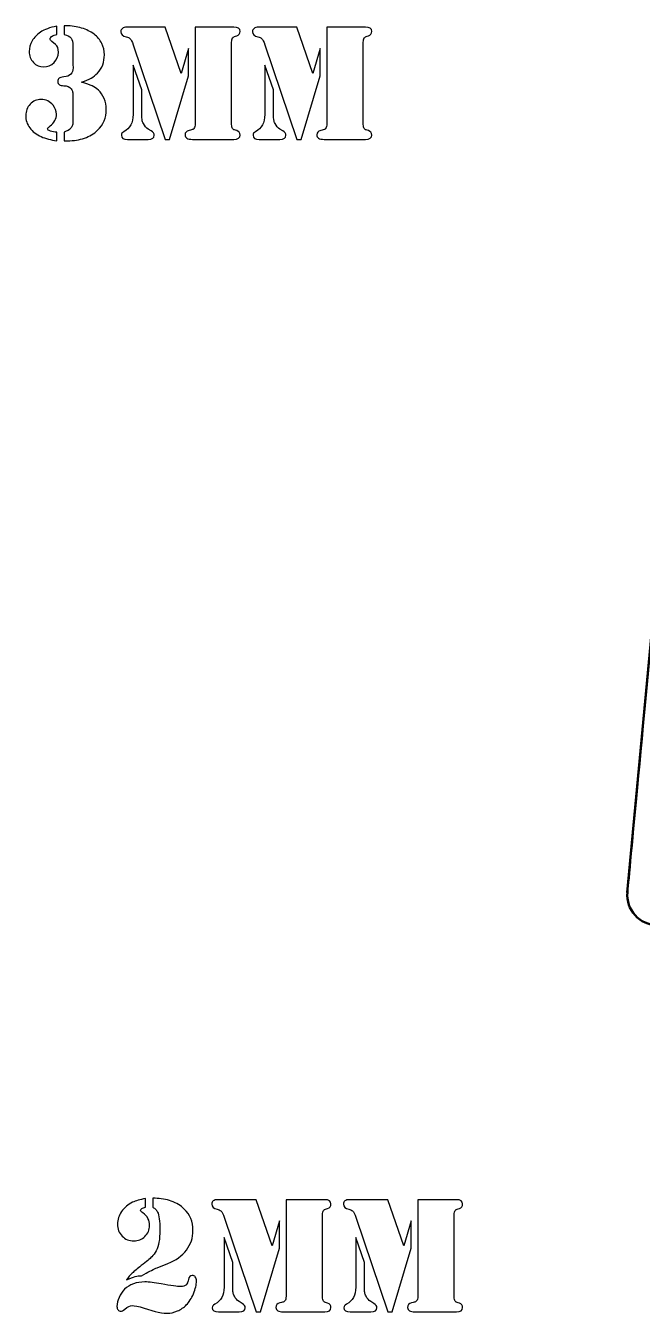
# Model space of a CAD drawing. Header units: millimetres. Extents: x -1113 to 163, y -392 to 100.
# Drawn here: x -303.7 to -210.6, y -134.9 to 59.4 of the extents above; entities that cross this region are included whole.
import ezdxf

# ---------------------------------------------------------------- set-up
doc = ezdxf.new("R2010")
doc.units = ezdxf.units.MM
doc.header["$MEASUREMENT"] = 0
doc.layers.add('Layer 1', color=7, linetype='Continuous')

msp = doc.modelspace()

# ---------------------------------------------------------------- linework, layer by layer
at = {"layer": 'Layer 1', "color": 250}
for points, knots in [([(-299.0144, 59.3481), (-299.0144, 59.3481), (-299.0144, 58.0908), (-299.0144, 58.0908), (-299.3361, 58.0188), (-299.569, 57.9384), (-299.7087, 57.8537), (-299.7976, 57.8071), (-299.8738, 57.7394), (-299.9373, 57.6547), (-300.0008, 57.5743), (-300.0304, 57.5023), (-300.0304, 57.4473), (-300.0219, 57.3118), (-299.933, 57.1806), (-299.7679, 57.0494), (-299.7679, 57.0494), (-299.1964, 56.5879), (-299.1964, 56.5879), (-298.9213, 56.3636), (-298.7858, 55.9699), (-298.7858, 55.4068), (-298.7858, 54.8015), (-299.0017, 54.285), (-299.4377, 53.8532), (-299.8738, 53.4214), (-300.3987, 53.2055), (-301.0125, 53.2055), (-301.6264, 53.2055), (-302.1428, 53.4256), (-302.5577, 53.8701), (-302.9726, 54.3146), (-303.18, 54.865), (-303.18, 55.5169), (-303.18, 56.0842), (-303.0318, 56.6176), (-302.7397, 57.1298), (-302.4434, 57.6378), (-302.0328, 58.0738), (-301.4994, 58.4294), (-300.8898, 58.8443), (-300.06, 59.1491), (-299.0144, 59.3481)], [0, 0, 0, 0, 0.07142857, 0.07142857, 0.07142857, 0.14285714, 0.14285714, 0.14285714, 0.21428571, 0.21428571, 0.21428571, 0.28571429, 0.28571429, 0.28571429, 0.35714286, 0.35714286, 0.35714286, 0.42857143, 0.42857143, 0.42857143, 0.5, 0.5, 0.5, 0.57142857, 0.57142857, 0.57142857, 0.64285714, 0.64285714, 0.64285714, 0.71428571, 0.71428571, 0.71428571, 0.78571429, 0.78571429, 0.78571429, 0.85714286, 0.85714286, 0.85714286, 0.92857143, 0.92857143, 0.92857143, 1, 1, 1, 1]), ([(-295.2891, 50.911), (-294.5694, 50.6951), (-294.0318, 50.5046), (-293.6804, 50.3353), (-293.3248, 50.166), (-293.0073, 49.9585), (-292.7364, 49.7088), (-292.3723, 49.3701), (-292.0844, 48.9425), (-291.8685, 48.4218), (-291.6526, 47.9011), (-291.5468, 47.3593), (-291.5468, 46.8005), (-291.5468, 45.5178), (-291.9828, 44.4637), (-292.8591, 43.6297), (-293.3968, 43.1175), (-294.0529, 42.728), (-294.8234, 42.4571), (-295.5981, 42.1904), (-296.4448, 42.0549), (-297.3719, 42.0549), (-297.3719, 42.0549), (-297.9137, 42.0591), (-297.9137, 42.0591), (-297.9137, 42.0591), (-297.9137, 43.363), (-297.9137, 43.363), (-297.4523, 43.4942), (-297.1179, 43.689), (-296.9104, 43.9472), (-296.7877, 44.0954), (-296.6988, 44.252), (-296.6522, 44.4213), (-296.6014, 44.5907), (-296.576, 44.8193), (-296.576, 45.0987), (-296.576, 45.0987), (-296.576, 48.6547), (-296.576, 48.6547), (-296.576, 49.0018), (-296.5929, 49.2558), (-296.6268, 49.4124), (-296.6564, 49.5691), (-296.7326, 49.7215), (-296.8469, 49.8696), (-297.0798, 50.1744), (-297.4396, 50.3395), (-297.9349, 50.3649), (-298.2651, 50.3819), (-298.481, 50.4242), (-298.5911, 50.4919), (-298.7731, 50.6062), (-298.862, 50.7798), (-298.862, 51.0126), (-298.862, 51.2412), (-298.7985, 51.4021), (-298.6715, 51.4952), (-298.5445, 51.5841), (-298.3032, 51.6476), (-297.9476, 51.6815), (-297.0247, 51.7619), (-296.5633, 52.2318), (-296.5633, 53.0827), (-296.5633, 53.0827), (-296.576, 53.5653), (-296.576, 53.5653), (-296.576, 53.5653), (-296.576, 56.3847), (-296.576, 56.3847), (-296.576, 56.9054), (-296.6734, 57.2907), (-296.8723, 57.5447), (-297.0713, 57.7987), (-297.4184, 57.9807), (-297.9137, 58.095), (-297.9137, 58.095), (-297.9137, 59.4116), (-297.9137, 59.4116), (-297.9137, 59.4116), (-297.5708, 59.4031), (-297.5708, 59.4031), (-296.775, 59.4031), (-296.013, 59.293), (-295.2806, 59.0687), (-294.544, 58.8443), (-293.9175, 58.5353), (-293.3968, 58.1373), (-292.8845, 57.7479), (-292.4951, 57.2864), (-292.2284, 56.753), (-291.9617, 56.2196), (-291.8262, 55.6439), (-291.8262, 55.0343), (-291.8262, 53.9336), (-292.1776, 53.0108), (-292.8761, 52.2657), (-293.1809, 51.944), (-293.5068, 51.6857), (-293.8497, 51.4952), (-294.1926, 51.3047), (-294.671, 51.11), (-295.2891, 50.911)], [0, 0, 0, 0, 0.02941176, 0.02941176, 0.02941176, 0.05882353, 0.05882353, 0.05882353, 0.08823529, 0.08823529, 0.08823529, 0.11764706, 0.11764706, 0.11764706, 0.14705882, 0.14705882, 0.14705882, 0.17647059, 0.17647059, 0.17647059, 0.20588235, 0.20588235, 0.20588235, 0.23529412, 0.23529412, 0.23529412, 0.26470588, 0.26470588, 0.26470588, 0.29411765, 0.29411765, 0.29411765, 0.32352941, 0.32352941, 0.32352941, 0.35294118, 0.35294118, 0.35294118, 0.38235294, 0.38235294, 0.38235294, 0.41176471, 0.41176471, 0.41176471, 0.44117647, 0.44117647, 0.44117647, 0.47058824, 0.47058824, 0.47058824, 0.5, 0.5, 0.5, 0.52941176, 0.52941176, 0.52941176, 0.55882353, 0.55882353, 0.55882353, 0.58823529, 0.58823529, 0.58823529, 0.61764706, 0.61764706, 0.61764706, 0.64705882, 0.64705882, 0.64705882, 0.67647059, 0.67647059, 0.67647059, 0.70588235, 0.70588235, 0.70588235, 0.73529412, 0.73529412, 0.73529412, 0.76470588, 0.76470588, 0.76470588, 0.79411765, 0.79411765, 0.79411765, 0.82352941, 0.82352941, 0.82352941, 0.85294118, 0.85294118, 0.85294118, 0.88235294, 0.88235294, 0.88235294, 0.91176471, 0.91176471, 0.91176471, 0.94117647, 0.94117647, 0.94117647, 0.97058824, 0.97058824, 0.97058824, 1, 1, 1, 1]), ([(-282.6568, 59.1999), (-282.6568, 59.1999), (-280.2142, 52.2276), (-280.2142, 52.2276), (-280.2142, 52.2276), (-279.1347, 55.9868), (-279.1347, 55.9868), (-279.1347, 55.9868), (-279.1347, 51.8678), (-279.1347, 51.8678), (-279.1347, 51.8678), (-282.0007, 42.2581), (-282.0007, 42.2581), (-282.0007, 42.2581), (-282.6568, 42.2581), (-282.6568, 42.2581), (-282.6568, 42.2581), (-287.4617, 56.5456), (-287.4617, 56.5456), (-287.6268, 57.024), (-287.8003, 57.3457), (-287.9824, 57.5108), (-288.0924, 57.6209), (-288.2745, 57.6971), (-288.5412, 57.7479), (-289.0788, 57.8622), (-289.3455, 58.1204), (-289.3455, 58.5183), (-289.3455, 58.7342), (-289.2693, 58.8993), (-289.1169, 59.0179), (-288.9687, 59.1406), (-288.7486, 59.1999), (-288.4607, 59.1999), (-288.4607, 59.1999), (-282.6568, 59.1999), (-282.6568, 59.1999)], [0, 0, 0, 0, 0.08333333, 0.08333333, 0.08333333, 0.16666667, 0.16666667, 0.16666667, 0.25, 0.25, 0.25, 0.33333333, 0.33333333, 0.33333333, 0.41666667, 0.41666667, 0.41666667, 0.5, 0.5, 0.5, 0.58333333, 0.58333333, 0.58333333, 0.66666667, 0.66666667, 0.66666667, 0.75, 0.75, 0.75, 0.83333333, 0.83333333, 0.83333333, 0.91666667, 0.91666667, 0.91666667, 1, 1, 1, 1]), ([(-278.1187, 59.1999), (-278.1187, 59.1999), (-272.6069, 59.1999), (-272.6069, 59.1999), (-272.6069, 59.1999), (-272.2725, 59.1999), (-272.2725, 59.1999), (-271.6502, 59.1999), (-271.3369, 58.984), (-271.3369, 58.5522), (-271.3369, 58.2135), (-271.502, 57.9892), (-271.8364, 57.8791), (-272.1074, 57.7902), (-272.2682, 57.7309), (-272.3148, 57.714), (-272.3614, 57.6928), (-272.4079, 57.642), (-272.4587, 57.5701), (-272.5561, 57.4346), (-272.6069, 57.2229), (-272.6069, 56.9351), (-272.6069, 56.9351), (-272.6069, 44.5145), (-272.6069, 44.5145), (-272.6069, 44.2266), (-272.5561, 44.0149), (-272.4587, 43.8837), (-272.4079, 43.8075), (-272.3614, 43.7609), (-272.3148, 43.7398), (-272.2682, 43.7186), (-272.1074, 43.6636), (-271.8364, 43.5747), (-271.502, 43.4646), (-271.3369, 43.2402), (-271.3369, 42.9016), (-271.3369, 42.474), (-271.6502, 42.2581), (-272.2725, 42.2581), (-272.2725, 42.2581), (-272.6069, 42.2581), (-272.6069, 42.2581), (-272.6069, 42.2581), (-278.1314, 42.2581), (-278.1314, 42.2581), (-278.1314, 42.2581), (-278.5378, 42.2581), (-278.5378, 42.2581), (-278.9019, 42.2581), (-279.177, 42.3131), (-279.3633, 42.4274), (-279.5496, 42.5375), (-279.6427, 42.7026), (-279.6427, 42.927), (-279.6427, 43.291), (-279.4437, 43.5196), (-279.0458, 43.6085), (-278.7241, 43.6932), (-278.5378, 43.744), (-278.4785, 43.7652), (-278.4193, 43.7863), (-278.3642, 43.8329), (-278.305, 43.9091), (-278.1822, 44.0573), (-278.1187, 44.2901), (-278.1187, 44.6161), (-278.1187, 44.6161), (-278.1187, 59.1999), (-278.1187, 59.1999)], [0, 0, 0, 0, 0.04347826, 0.04347826, 0.04347826, 0.08695652, 0.08695652, 0.08695652, 0.13043478, 0.13043478, 0.13043478, 0.17391304, 0.17391304, 0.17391304, 0.2173913, 0.2173913, 0.2173913, 0.26086957, 0.26086957, 0.26086957, 0.30434783, 0.30434783, 0.30434783, 0.34782609, 0.34782609, 0.34782609, 0.39130435, 0.39130435, 0.39130435, 0.43478261, 0.43478261, 0.43478261, 0.47826087, 0.47826087, 0.47826087, 0.52173913, 0.52173913, 0.52173913, 0.56521739, 0.56521739, 0.56521739, 0.60869565, 0.60869565, 0.60869565, 0.65217391, 0.65217391, 0.65217391, 0.69565217, 0.69565217, 0.69565217, 0.73913043, 0.73913043, 0.73913043, 0.7826087, 0.7826087, 0.7826087, 0.82608696, 0.82608696, 0.82608696, 0.86956522, 0.86956522, 0.86956522, 0.91304348, 0.91304348, 0.91304348, 0.95652174, 0.95652174, 0.95652174, 1, 1, 1, 1]), ([(-262.7644, 59.1999), (-262.7644, 59.1999), (-260.3218, 52.2276), (-260.3218, 52.2276), (-260.3218, 52.2276), (-259.2423, 55.9868), (-259.2423, 55.9868), (-259.2423, 55.9868), (-259.2423, 51.8678), (-259.2423, 51.8678), (-259.2423, 51.8678), (-262.1083, 42.2581), (-262.1083, 42.2581), (-262.1083, 42.2581), (-262.7644, 42.2581), (-262.7644, 42.2581), (-262.7644, 42.2581), (-267.5693, 56.5456), (-267.5693, 56.5456), (-267.7344, 57.024), (-267.9079, 57.3457), (-268.09, 57.5108), (-268.2, 57.6209), (-268.3821, 57.6971), (-268.6488, 57.7479), (-269.1864, 57.8622), (-269.4531, 58.1204), (-269.4531, 58.5183), (-269.4531, 58.7342), (-269.3769, 58.8993), (-269.2245, 59.0179), (-269.0763, 59.1406), (-268.8562, 59.1999), (-268.5683, 59.1999), (-268.5683, 59.1999), (-262.7644, 59.1999), (-262.7644, 59.1999)], [0, 0, 0, 0, 0.08333333, 0.08333333, 0.08333333, 0.16666667, 0.16666667, 0.16666667, 0.25, 0.25, 0.25, 0.33333333, 0.33333333, 0.33333333, 0.41666667, 0.41666667, 0.41666667, 0.5, 0.5, 0.5, 0.58333333, 0.58333333, 0.58333333, 0.66666667, 0.66666667, 0.66666667, 0.75, 0.75, 0.75, 0.83333333, 0.83333333, 0.83333333, 0.91666667, 0.91666667, 0.91666667, 1, 1, 1, 1]), ([(-258.2263, 59.1999), (-258.2263, 59.1999), (-252.7145, 59.1999), (-252.7145, 59.1999), (-252.7145, 59.1999), (-252.3801, 59.1999), (-252.3801, 59.1999), (-251.7578, 59.1999), (-251.4445, 58.984), (-251.4445, 58.5522), (-251.4445, 58.2135), (-251.6096, 57.9892), (-251.944, 57.8791), (-252.215, 57.7902), (-252.3758, 57.7309), (-252.4224, 57.714), (-252.469, 57.6928), (-252.5155, 57.642), (-252.5663, 57.5701), (-252.6637, 57.4346), (-252.7145, 57.2229), (-252.7145, 56.9351), (-252.7145, 56.9351), (-252.7145, 44.5145), (-252.7145, 44.5145), (-252.7145, 44.2266), (-252.6637, 44.0149), (-252.5663, 43.8837), (-252.5155, 43.8075), (-252.469, 43.7609), (-252.4224, 43.7398), (-252.3758, 43.7186), (-252.215, 43.6636), (-251.944, 43.5747), (-251.6096, 43.4646), (-251.4445, 43.2402), (-251.4445, 42.9016), (-251.4445, 42.474), (-251.7578, 42.2581), (-252.3801, 42.2581), (-252.3801, 42.2581), (-252.7145, 42.2581), (-252.7145, 42.2581), (-252.7145, 42.2581), (-258.239, 42.2581), (-258.239, 42.2581), (-258.239, 42.2581), (-258.6454, 42.2581), (-258.6454, 42.2581), (-259.0095, 42.2581), (-259.2846, 42.3131), (-259.4709, 42.4274), (-259.6572, 42.5375), (-259.7503, 42.7026), (-259.7503, 42.927), (-259.7503, 43.291), (-259.5513, 43.5196), (-259.1534, 43.6085), (-258.8317, 43.6932), (-258.6454, 43.744), (-258.5861, 43.7652), (-258.5269, 43.7863), (-258.4718, 43.8329), (-258.4126, 43.9091), (-258.2898, 44.0573), (-258.2263, 44.2901), (-258.2263, 44.6161), (-258.2263, 44.6161), (-258.2263, 59.1999), (-258.2263, 59.1999)], [0, 0, 0, 0, 0.04347826, 0.04347826, 0.04347826, 0.08695652, 0.08695652, 0.08695652, 0.13043478, 0.13043478, 0.13043478, 0.17391304, 0.17391304, 0.17391304, 0.2173913, 0.2173913, 0.2173913, 0.26086957, 0.26086957, 0.26086957, 0.30434783, 0.30434783, 0.30434783, 0.34782609, 0.34782609, 0.34782609, 0.39130435, 0.39130435, 0.39130435, 0.43478261, 0.43478261, 0.43478261, 0.47826087, 0.47826087, 0.47826087, 0.52173913, 0.52173913, 0.52173913, 0.56521739, 0.56521739, 0.56521739, 0.60869565, 0.60869565, 0.60869565, 0.65217391, 0.65217391, 0.65217391, 0.69565217, 0.69565217, 0.69565217, 0.73913043, 0.73913043, 0.73913043, 0.7826087, 0.7826087, 0.7826087, 0.82608696, 0.82608696, 0.82608696, 0.86956522, 0.86956522, 0.86956522, 0.91304348, 0.91304348, 0.91304348, 0.95652174, 0.95652174, 0.95652174, 1, 1, 1, 1]), ([(-287.4913, 53.4764), (-287.4913, 53.4764), (-286.1705, 49.7342), (-286.1705, 49.7342), (-286.1705, 49.7342), (-286.1705, 46.0046), (-286.1705, 46.0046), (-286.1705, 45.6236), (-286.1578, 45.3484), (-286.1282, 45.1833), (-286.0985, 45.0182), (-286.035, 44.8362), (-285.9334, 44.6372), (-285.7641, 44.2732), (-285.5228, 44.0022), (-285.218, 43.8202), (-285.218, 43.8202), (-284.7608, 43.5239), (-284.7608, 43.5239), (-284.4475, 43.3334), (-284.2909, 43.1217), (-284.2909, 42.8889), (-284.2909, 42.4698), (-284.5999, 42.2581), (-285.2138, 42.2581), (-285.2138, 42.2581), (-288.3337, 42.2581), (-288.3337, 42.2581), (-288.956, 42.2581), (-289.2693, 42.4655), (-289.2693, 42.8762), (-289.2693, 43.0116), (-289.2439, 43.1132), (-289.1889, 43.181), (-289.1338, 43.2529), (-289.028, 43.3334), (-288.8714, 43.4223), (-287.9527, 43.9176), (-287.4913, 44.7812), (-287.4913, 46.0046), (-287.4913, 46.0046), (-287.4913, 53.4764), (-287.4913, 53.4764)], [0, 0, 0, 0, 0.07142857, 0.07142857, 0.07142857, 0.14285714, 0.14285714, 0.14285714, 0.21428571, 0.21428571, 0.21428571, 0.28571429, 0.28571429, 0.28571429, 0.35714286, 0.35714286, 0.35714286, 0.42857143, 0.42857143, 0.42857143, 0.5, 0.5, 0.5, 0.57142857, 0.57142857, 0.57142857, 0.64285714, 0.64285714, 0.64285714, 0.71428571, 0.71428571, 0.71428571, 0.78571429, 0.78571429, 0.78571429, 0.85714286, 0.85714286, 0.85714286, 0.92857143, 0.92857143, 0.92857143, 1, 1, 1, 1]), ([(-267.5989, 53.4764), (-267.5989, 53.4764), (-266.2781, 49.7342), (-266.2781, 49.7342), (-266.2781, 49.7342), (-266.2781, 46.0046), (-266.2781, 46.0046), (-266.2781, 45.6236), (-266.2654, 45.3484), (-266.2358, 45.1833), (-266.2061, 45.0182), (-266.1426, 44.8362), (-266.041, 44.6372), (-265.8717, 44.2732), (-265.6304, 44.0022), (-265.3256, 43.8202), (-265.3256, 43.8202), (-264.8684, 43.5239), (-264.8684, 43.5239), (-264.5551, 43.3334), (-264.3985, 43.1217), (-264.3985, 42.8889), (-264.3985, 42.4698), (-264.7075, 42.2581), (-265.3214, 42.2581), (-265.3214, 42.2581), (-268.4413, 42.2581), (-268.4413, 42.2581), (-269.0636, 42.2581), (-269.3769, 42.4655), (-269.3769, 42.8762), (-269.3769, 43.0116), (-269.3515, 43.1132), (-269.2965, 43.181), (-269.2414, 43.2529), (-269.1356, 43.3334), (-268.979, 43.4223), (-268.0603, 43.9176), (-267.5989, 44.7812), (-267.5989, 46.0046), (-267.5989, 46.0046), (-267.5989, 53.4764), (-267.5989, 53.4764)], [0, 0, 0, 0, 0.07142857, 0.07142857, 0.07142857, 0.14285714, 0.14285714, 0.14285714, 0.21428571, 0.21428571, 0.21428571, 0.28571429, 0.28571429, 0.28571429, 0.35714286, 0.35714286, 0.35714286, 0.42857143, 0.42857143, 0.42857143, 0.5, 0.5, 0.5, 0.57142857, 0.57142857, 0.57142857, 0.64285714, 0.64285714, 0.64285714, 0.71428571, 0.71428571, 0.71428571, 0.78571429, 0.78571429, 0.78571429, 0.85714286, 0.85714286, 0.85714286, 0.92857143, 0.92857143, 0.92857143, 1, 1, 1, 1]), ([(-299.0144, 43.363), (-299.0144, 43.363), (-299.0144, 42.0591), (-299.0144, 42.0591), (-299.933, 42.1777), (-300.7162, 42.3766), (-301.3681, 42.6687), (-302.1132, 42.9989), (-302.6889, 43.4392), (-303.0996, 43.9895), (-303.5102, 44.5399), (-303.7134, 45.1537), (-303.7134, 45.8353), (-303.7134, 46.5295), (-303.489, 47.1095), (-303.0445, 47.5752), (-302.5958, 48.0451), (-302.0455, 48.2779), (-301.3808, 48.2779), (-300.6569, 48.2779), (-300.0516, 47.99), (-299.5732, 47.4101), (-299.2345, 46.9952), (-299.0652, 46.5507), (-299.0652, 46.0808), (-299.0652, 45.7421), (-299.1499, 45.4119), (-299.3234, 45.086), (-299.497, 44.7642), (-299.7298, 44.4975), (-300.0177, 44.2943), (-300.2802, 44.1038), (-300.4114, 43.9557), (-300.4114, 43.8583), (-300.4114, 43.7271), (-300.2717, 43.6085), (-299.9923, 43.5112), (-299.7129, 43.4096), (-299.3869, 43.363), (-299.0144, 43.363)], [0, 0, 0, 0, 0.07692308, 0.07692308, 0.07692308, 0.15384615, 0.15384615, 0.15384615, 0.23076923, 0.23076923, 0.23076923, 0.30769231, 0.30769231, 0.30769231, 0.38461538, 0.38461538, 0.38461538, 0.46153846, 0.46153846, 0.46153846, 0.53846154, 0.53846154, 0.53846154, 0.61538462, 0.61538462, 0.61538462, 0.69230769, 0.69230769, 0.69230769, 0.76923077, 0.76923077, 0.76923077, 0.84615385, 0.84615385, 0.84615385, 0.92307692, 0.92307692, 0.92307692, 1, 1, 1, 1]), ([(-285.6118, -117.6306), (-285.6118, -117.6306), (-285.6118, -118.9514), (-285.6118, -118.9514), (-285.8404, -118.998), (-286.0267, -119.07), (-286.1706, -119.1589), (-286.3145, -119.252), (-286.3823, -119.3409), (-286.3738, -119.434), (-286.3569, -119.5483), (-286.2468, -119.6753), (-286.0436, -119.8066), (-285.6753, -120.0606), (-285.4086, -120.34), (-285.2477, -120.6363), (-285.0826, -120.9369), (-285.0022, -121.2967), (-285.0022, -121.72), (-285.0022, -122.3466), (-285.2393, -122.8884), (-285.7134, -123.3456), (-286.1875, -123.7986), (-286.7463, -124.0272), (-287.3898, -124.0272), (-288.0925, -124.0272), (-288.6767, -123.7859), (-289.1466, -123.2991), (-289.6165, -122.8165), (-289.8536, -122.2153), (-289.8536, -121.4914), (-289.8536, -120.8141), (-289.6504, -120.1791), (-289.2398, -119.5949), (-288.8291, -119.0065), (-288.2746, -118.5408), (-287.5718, -118.2021), (-287.1231, -117.9862), (-286.4712, -117.7957), (-285.6118, -117.6306)], [0, 0, 0, 0, 0.07692308, 0.07692308, 0.07692308, 0.15384615, 0.15384615, 0.15384615, 0.23076923, 0.23076923, 0.23076923, 0.30769231, 0.30769231, 0.30769231, 0.38461538, 0.38461538, 0.38461538, 0.46153846, 0.46153846, 0.46153846, 0.53846154, 0.53846154, 0.53846154, 0.61538462, 0.61538462, 0.61538462, 0.69230769, 0.69230769, 0.69230769, 0.76923077, 0.76923077, 0.76923077, 0.84615385, 0.84615385, 0.84615385, 0.92307692, 0.92307692, 0.92307692, 1, 1, 1, 1]), ([(-284.5196, -118.9514), (-284.5196, -118.9514), (-284.5196, -117.5925), (-284.5196, -117.5925), (-284.5196, -117.5925), (-284.1852, -117.601), (-284.1852, -117.601), (-283.3216, -117.601), (-282.5003, -117.7449), (-281.7214, -118.0286), (-280.9382, -118.3164), (-280.2863, -118.7101), (-279.7656, -119.2139), (-278.8893, -120.0648), (-278.449, -121.1401), (-278.449, -122.4397), (-278.449, -123.5573), (-278.7792, -124.5479), (-279.4354, -125.4115), (-280.0915, -126.2793), (-281.0271, -126.9524), (-282.2336, -127.4435), (-282.2336, -127.4435), (-283.8592, -128.087), (-283.8592, -128.087), (-284.3333, -128.2775), (-284.998, -128.6077), (-285.8573, -129.0818), (-285.8573, -129.0818), (-286.2299, -129.2892), (-286.2299, -129.2892), (-286.5601, -129.2892), (-286.8818, -129.3358), (-287.1866, -129.4205), (-287.4914, -129.5094), (-287.9359, -129.6745), (-288.5116, -129.9242), (-288.2153, -129.5263), (-287.9147, -129.1834), (-287.6142, -128.8913), (-287.3136, -128.6034), (-286.8606, -128.2224), (-286.2553, -127.7525), (-285.4763, -127.1472), (-284.9556, -126.7111), (-284.6889, -126.4402), (-284.418, -126.1735), (-284.1894, -125.8602), (-283.9989, -125.5046), (-283.8084, -125.1406), (-283.6687, -124.713), (-283.584, -124.2177), (-283.4951, -123.7266), (-283.4528, -123.1043), (-283.4528, -122.3508), (-283.4528, -121.0258), (-283.5671, -120.1325), (-283.7999, -119.6711), (-283.8931, -119.4891), (-283.9862, -119.3451), (-284.092, -119.2478), (-284.1936, -119.1462), (-284.3376, -119.0488), (-284.5196, -118.9514)], [0, 0, 0, 0, 0.04761905, 0.04761905, 0.04761905, 0.0952381, 0.0952381, 0.0952381, 0.14285714, 0.14285714, 0.14285714, 0.19047619, 0.19047619, 0.19047619, 0.23809524, 0.23809524, 0.23809524, 0.28571429, 0.28571429, 0.28571429, 0.33333333, 0.33333333, 0.33333333, 0.38095238, 0.38095238, 0.38095238, 0.42857143, 0.42857143, 0.42857143, 0.47619048, 0.47619048, 0.47619048, 0.52380952, 0.52380952, 0.52380952, 0.57142857, 0.57142857, 0.57142857, 0.61904762, 0.61904762, 0.61904762, 0.66666667, 0.66666667, 0.66666667, 0.71428571, 0.71428571, 0.71428571, 0.76190476, 0.76190476, 0.76190476, 0.80952381, 0.80952381, 0.80952381, 0.85714286, 0.85714286, 0.85714286, 0.9047619, 0.9047619, 0.9047619, 0.95238095, 0.95238095, 0.95238095, 1, 1, 1, 1]), ([(-268.924, -117.8042), (-268.924, -117.8042), (-266.4814, -124.7765), (-266.4814, -124.7765), (-266.4814, -124.7765), (-265.4019, -121.0173), (-265.4019, -121.0173), (-265.4019, -121.0173), (-265.4019, -125.1363), (-265.4019, -125.1363), (-265.4019, -125.1363), (-268.2679, -134.746), (-268.2679, -134.746), (-268.2679, -134.746), (-268.924, -134.746), (-268.924, -134.746), (-268.924, -134.746), (-273.7289, -120.4585), (-273.7289, -120.4585), (-273.894, -119.9801), (-274.0675, -119.6584), (-274.2496, -119.4933), (-274.3596, -119.3832), (-274.5417, -119.307), (-274.8084, -119.2562), (-275.346, -119.1419), (-275.6127, -118.8837), (-275.6127, -118.4858), (-275.6127, -118.2699), (-275.5365, -118.1048), (-275.3841, -117.9862), (-275.2359, -117.8635), (-275.0158, -117.8042), (-274.7279, -117.8042), (-274.7279, -117.8042), (-268.924, -117.8042), (-268.924, -117.8042)], [0, 0, 0, 0, 0.08333333, 0.08333333, 0.08333333, 0.16666667, 0.16666667, 0.16666667, 0.25, 0.25, 0.25, 0.33333333, 0.33333333, 0.33333333, 0.41666667, 0.41666667, 0.41666667, 0.5, 0.5, 0.5, 0.58333333, 0.58333333, 0.58333333, 0.66666667, 0.66666667, 0.66666667, 0.75, 0.75, 0.75, 0.83333333, 0.83333333, 0.83333333, 0.91666667, 0.91666667, 0.91666667, 1, 1, 1, 1]), ([(-264.3859, -117.8042), (-264.3859, -117.8042), (-258.8741, -117.8042), (-258.8741, -117.8042), (-258.8741, -117.8042), (-258.5397, -117.8042), (-258.5397, -117.8042), (-257.9174, -117.8042), (-257.6041, -118.0201), (-257.6041, -118.4519), (-257.6041, -118.7906), (-257.7692, -119.0149), (-258.1036, -119.125), (-258.3746, -119.2139), (-258.5354, -119.2732), (-258.582, -119.2901), (-258.6286, -119.3113), (-258.6751, -119.3621), (-258.7259, -119.434), (-258.8233, -119.5695), (-258.8741, -119.7812), (-258.8741, -120.069), (-258.8741, -120.069), (-258.8741, -132.4896), (-258.8741, -132.4896), (-258.8741, -132.7775), (-258.8233, -132.9892), (-258.7259, -133.1204), (-258.6751, -133.1966), (-258.6286, -133.2432), (-258.582, -133.2643), (-258.5354, -133.2855), (-258.3746, -133.3405), (-258.1036, -133.4294), (-257.7692, -133.5395), (-257.6041, -133.7639), (-257.6041, -134.1025), (-257.6041, -134.5301), (-257.9174, -134.746), (-258.5397, -134.746), (-258.5397, -134.746), (-258.8741, -134.746), (-258.8741, -134.746), (-258.8741, -134.746), (-264.3986, -134.746), (-264.3986, -134.746), (-264.3986, -134.746), (-264.805, -134.746), (-264.805, -134.746), (-265.1691, -134.746), (-265.4442, -134.691), (-265.6305, -134.5767), (-265.8168, -134.4666), (-265.9099, -134.3015), (-265.9099, -134.0771), (-265.9099, -133.7131), (-265.7109, -133.4845), (-265.313, -133.3956), (-264.9913, -133.3109), (-264.805, -133.2601), (-264.7457, -133.2389), (-264.6865, -133.2178), (-264.6314, -133.1712), (-264.5722, -133.095), (-264.4494, -132.9468), (-264.3859, -132.714), (-264.3859, -132.388), (-264.3859, -132.388), (-264.3859, -117.8042), (-264.3859, -117.8042)], [0, 0, 0, 0, 0.04347826, 0.04347826, 0.04347826, 0.08695652, 0.08695652, 0.08695652, 0.13043478, 0.13043478, 0.13043478, 0.17391304, 0.17391304, 0.17391304, 0.2173913, 0.2173913, 0.2173913, 0.26086957, 0.26086957, 0.26086957, 0.30434783, 0.30434783, 0.30434783, 0.34782609, 0.34782609, 0.34782609, 0.39130435, 0.39130435, 0.39130435, 0.43478261, 0.43478261, 0.43478261, 0.47826087, 0.47826087, 0.47826087, 0.52173913, 0.52173913, 0.52173913, 0.56521739, 0.56521739, 0.56521739, 0.60869565, 0.60869565, 0.60869565, 0.65217391, 0.65217391, 0.65217391, 0.69565217, 0.69565217, 0.69565217, 0.73913043, 0.73913043, 0.73913043, 0.7826087, 0.7826087, 0.7826087, 0.82608696, 0.82608696, 0.82608696, 0.86956522, 0.86956522, 0.86956522, 0.91304348, 0.91304348, 0.91304348, 0.95652174, 0.95652174, 0.95652174, 1, 1, 1, 1]), ([(-249.0316, -117.8042), (-249.0316, -117.8042), (-246.589, -124.7765), (-246.589, -124.7765), (-246.589, -124.7765), (-245.5095, -121.0173), (-245.5095, -121.0173), (-245.5095, -121.0173), (-245.5095, -125.1363), (-245.5095, -125.1363), (-245.5095, -125.1363), (-248.3755, -134.746), (-248.3755, -134.746), (-248.3755, -134.746), (-249.0316, -134.746), (-249.0316, -134.746), (-249.0316, -134.746), (-253.8365, -120.4585), (-253.8365, -120.4585), (-254.0016, -119.9801), (-254.1751, -119.6584), (-254.3572, -119.4933), (-254.4672, -119.3832), (-254.6493, -119.307), (-254.916, -119.2562), (-255.4536, -119.1419), (-255.7203, -118.8837), (-255.7203, -118.4858), (-255.7203, -118.2699), (-255.6441, -118.1048), (-255.4917, -117.9862), (-255.3435, -117.8635), (-255.1234, -117.8042), (-254.8355, -117.8042), (-254.8355, -117.8042), (-249.0316, -117.8042), (-249.0316, -117.8042)], [0, 0, 0, 0, 0.08333333, 0.08333333, 0.08333333, 0.16666667, 0.16666667, 0.16666667, 0.25, 0.25, 0.25, 0.33333333, 0.33333333, 0.33333333, 0.41666667, 0.41666667, 0.41666667, 0.5, 0.5, 0.5, 0.58333333, 0.58333333, 0.58333333, 0.66666667, 0.66666667, 0.66666667, 0.75, 0.75, 0.75, 0.83333333, 0.83333333, 0.83333333, 0.91666667, 0.91666667, 0.91666667, 1, 1, 1, 1]), ([(-244.4935, -117.8042), (-244.4935, -117.8042), (-238.9817, -117.8042), (-238.9817, -117.8042), (-238.9817, -117.8042), (-238.6473, -117.8042), (-238.6473, -117.8042), (-238.025, -117.8042), (-237.7117, -118.0201), (-237.7117, -118.4519), (-237.7117, -118.7906), (-237.8768, -119.0149), (-238.2112, -119.125), (-238.4822, -119.2139), (-238.643, -119.2732), (-238.6896, -119.2901), (-238.7362, -119.3113), (-238.7827, -119.3621), (-238.8335, -119.434), (-238.9309, -119.5695), (-238.9817, -119.7812), (-238.9817, -120.069), (-238.9817, -120.069), (-238.9817, -132.4896), (-238.9817, -132.4896), (-238.9817, -132.7775), (-238.9309, -132.9892), (-238.8335, -133.1204), (-238.7827, -133.1966), (-238.7362, -133.2432), (-238.6896, -133.2643), (-238.643, -133.2855), (-238.4822, -133.3405), (-238.2112, -133.4294), (-237.8768, -133.5395), (-237.7117, -133.7639), (-237.7117, -134.1025), (-237.7117, -134.5301), (-238.025, -134.746), (-238.6473, -134.746), (-238.6473, -134.746), (-238.9817, -134.746), (-238.9817, -134.746), (-238.9817, -134.746), (-244.5062, -134.746), (-244.5062, -134.746), (-244.5062, -134.746), (-244.9126, -134.746), (-244.9126, -134.746), (-245.2767, -134.746), (-245.5518, -134.691), (-245.7381, -134.5767), (-245.9244, -134.4666), (-246.0175, -134.3015), (-246.0175, -134.0771), (-246.0175, -133.7131), (-245.8185, -133.4845), (-245.4206, -133.3956), (-245.0989, -133.3109), (-244.9126, -133.2601), (-244.8533, -133.2389), (-244.7941, -133.2178), (-244.739, -133.1712), (-244.6798, -133.095), (-244.557, -132.9468), (-244.4935, -132.714), (-244.4935, -132.388), (-244.4935, -132.388), (-244.4935, -117.8042), (-244.4935, -117.8042)], [0, 0, 0, 0, 0.04347826, 0.04347826, 0.04347826, 0.08695652, 0.08695652, 0.08695652, 0.13043478, 0.13043478, 0.13043478, 0.17391304, 0.17391304, 0.17391304, 0.2173913, 0.2173913, 0.2173913, 0.26086957, 0.26086957, 0.26086957, 0.30434783, 0.30434783, 0.30434783, 0.34782609, 0.34782609, 0.34782609, 0.39130435, 0.39130435, 0.39130435, 0.43478261, 0.43478261, 0.43478261, 0.47826087, 0.47826087, 0.47826087, 0.52173913, 0.52173913, 0.52173913, 0.56521739, 0.56521739, 0.56521739, 0.60869565, 0.60869565, 0.60869565, 0.65217391, 0.65217391, 0.65217391, 0.69565217, 0.69565217, 0.69565217, 0.73913043, 0.73913043, 0.73913043, 0.7826087, 0.7826087, 0.7826087, 0.82608696, 0.82608696, 0.82608696, 0.86956522, 0.86956522, 0.86956522, 0.91304348, 0.91304348, 0.91304348, 0.95652174, 0.95652174, 0.95652174, 1, 1, 1, 1]), ([(-273.7585, -123.5277), (-273.7585, -123.5277), (-272.4377, -127.2699), (-272.4377, -127.2699), (-272.4377, -127.2699), (-272.4377, -130.9995), (-272.4377, -130.9995), (-272.4377, -131.3805), (-272.425, -131.6557), (-272.3954, -131.8208), (-272.3657, -131.9859), (-272.3022, -132.1679), (-272.2006, -132.3669), (-272.0313, -132.7309), (-271.79, -133.0019), (-271.4852, -133.1839), (-271.4852, -133.1839), (-271.028, -133.4802), (-271.028, -133.4802), (-270.7147, -133.6707), (-270.5581, -133.8824), (-270.5581, -134.1152), (-270.5581, -134.5343), (-270.8671, -134.746), (-271.481, -134.746), (-271.481, -134.746), (-274.6009, -134.746), (-274.6009, -134.746), (-275.2232, -134.746), (-275.5365, -134.5386), (-275.5365, -134.1279), (-275.5365, -133.9925), (-275.5111, -133.8909), (-275.4561, -133.8231), (-275.401, -133.7512), (-275.2952, -133.6707), (-275.1386, -133.5818), (-274.2199, -133.0865), (-273.7585, -132.2229), (-273.7585, -130.9995), (-273.7585, -130.9995), (-273.7585, -123.5277), (-273.7585, -123.5277)], [0, 0, 0, 0, 0.07142857, 0.07142857, 0.07142857, 0.14285714, 0.14285714, 0.14285714, 0.21428571, 0.21428571, 0.21428571, 0.28571429, 0.28571429, 0.28571429, 0.35714286, 0.35714286, 0.35714286, 0.42857143, 0.42857143, 0.42857143, 0.5, 0.5, 0.5, 0.57142857, 0.57142857, 0.57142857, 0.64285714, 0.64285714, 0.64285714, 0.71428571, 0.71428571, 0.71428571, 0.78571429, 0.78571429, 0.78571429, 0.85714286, 0.85714286, 0.85714286, 0.92857143, 0.92857143, 0.92857143, 1, 1, 1, 1]), ([(-253.8661, -123.5277), (-253.8661, -123.5277), (-252.5453, -127.2699), (-252.5453, -127.2699), (-252.5453, -127.2699), (-252.5453, -130.9995), (-252.5453, -130.9995), (-252.5453, -131.3805), (-252.5326, -131.6557), (-252.503, -131.8208), (-252.4733, -131.9859), (-252.4098, -132.1679), (-252.3082, -132.3669), (-252.1389, -132.7309), (-251.8976, -133.0019), (-251.5928, -133.1839), (-251.5928, -133.1839), (-251.1356, -133.4802), (-251.1356, -133.4802), (-250.8223, -133.6707), (-250.6657, -133.8824), (-250.6657, -134.1152), (-250.6657, -134.5343), (-250.9747, -134.746), (-251.5886, -134.746), (-251.5886, -134.746), (-254.7085, -134.746), (-254.7085, -134.746), (-255.3308, -134.746), (-255.6441, -134.5386), (-255.6441, -134.1279), (-255.6441, -133.9925), (-255.6187, -133.8909), (-255.5637, -133.8231), (-255.5086, -133.7512), (-255.4028, -133.6707), (-255.2462, -133.5818), (-254.3275, -133.0865), (-253.8661, -132.2229), (-253.8661, -130.9995), (-253.8661, -130.9995), (-253.8661, -123.5277), (-253.8661, -123.5277)], [0, 0, 0, 0, 0.07142857, 0.07142857, 0.07142857, 0.14285714, 0.14285714, 0.14285714, 0.21428571, 0.21428571, 0.21428571, 0.28571429, 0.28571429, 0.28571429, 0.35714286, 0.35714286, 0.35714286, 0.42857143, 0.42857143, 0.42857143, 0.5, 0.5, 0.5, 0.57142857, 0.57142857, 0.57142857, 0.64285714, 0.64285714, 0.64285714, 0.71428571, 0.71428571, 0.71428571, 0.78571429, 0.78571429, 0.78571429, 0.85714286, 0.85714286, 0.85714286, 0.92857143, 0.92857143, 0.92857143, 1, 1, 1, 1]), ([(-278.5506, -129.2342), (-278.3686, -129.2257), (-278.2162, -129.3019), (-278.0976, -129.4586), (-277.9749, -129.6152), (-277.9156, -129.8226), (-277.9156, -130.0766), (-277.9156, -130.6481), (-278.068, -131.2874), (-278.3686, -131.9943), (-278.6691, -132.6971), (-279.0332, -133.2686), (-279.4565, -133.6961), (-279.8206, -134.0687), (-280.2693, -134.3692), (-280.807, -134.6021), (-281.3446, -134.8349), (-281.8526, -134.9492), (-282.3352, -134.9492), (-282.9152, -134.9492), (-283.5248, -134.8518), (-284.1725, -134.6613), (-284.1725, -134.6613), (-285.8108, -134.1787), (-285.8108, -134.1787), (-286.7294, -133.912), (-287.3221, -133.7808), (-287.5972, -133.7808), (-287.9613, -133.7808), (-288.3465, -133.9586), (-288.7487, -134.3142), (-289.0069, -134.5343), (-289.2017, -134.6444), (-289.3329, -134.6444), (-289.5234, -134.6444), (-289.6716, -134.5809), (-289.7732, -134.4581), (-289.879, -134.3311), (-289.9298, -134.1533), (-289.9298, -133.9205), (-289.9298, -133.476), (-289.8282, -133.0188), (-289.6208, -132.5531), (-289.4133, -132.0875), (-289.1297, -131.6811), (-288.7741, -131.3339), (-288.0206, -130.5931), (-286.9961, -130.2248), (-285.6965, -130.2248), (-285.0953, -130.2248), (-284.2783, -130.3222), (-283.2538, -130.5127), (-281.7552, -130.7963), (-280.7773, -130.936), (-280.3244, -130.936), (-279.9264, -130.936), (-279.6343, -130.8386), (-279.4438, -130.6397), (-279.3761, -130.5635), (-279.3253, -130.4788), (-279.2872, -130.3814), (-279.2491, -130.2883), (-279.2025, -130.1147), (-279.1433, -129.8692), (-279.0544, -129.4628), (-278.8554, -129.2511), (-278.5506, -129.2342)], [0, 0, 0, 0, 0.04545455, 0.04545455, 0.04545455, 0.09090909, 0.09090909, 0.09090909, 0.13636364, 0.13636364, 0.13636364, 0.18181818, 0.18181818, 0.18181818, 0.22727273, 0.22727273, 0.22727273, 0.27272727, 0.27272727, 0.27272727, 0.31818182, 0.31818182, 0.31818182, 0.36363636, 0.36363636, 0.36363636, 0.40909091, 0.40909091, 0.40909091, 0.45454545, 0.45454545, 0.45454545, 0.5, 0.5, 0.5, 0.54545455, 0.54545455, 0.54545455, 0.59090909, 0.59090909, 0.59090909, 0.63636364, 0.63636364, 0.63636364, 0.68181818, 0.68181818, 0.68181818, 0.72727273, 0.72727273, 0.72727273, 0.77272727, 0.77272727, 0.77272727, 0.81818182, 0.81818182, 0.81818182, 0.86363636, 0.86363636, 0.86363636, 0.90909091, 0.90909091, 0.90909091, 0.95454545, 0.95454545, 0.95454545, 1, 1, 1, 1])]:
    msp.add_open_spline(points, degree=3, knots=knots, dxfattribs=at)
at = {"layer": 'Layer 1', "color": 250, "lineweight": 50}
for points, knots in [([(151.2403, 38.7822), (151.2403, 38.7822), (145.7586, 38.7822), (145.7586, 38.7822), (145.7586, 38.7822), (145.7586, 38.7822), (145.7586, 38.7822), (145.7586, 38.7822), (154.2131, -4.4951), (154.2131, -4.4951), (154.2131, -4.4951), (154.2131, -4.4951), (154.2131, -4.4951), (154.2131, -4.4951), (158.2024, -24.9159), (158.2024, -24.9159), (158.2024, -24.9159), (158.2024, -24.9159), (158.2024, -24.9159), (159.6026, -39.6463), (160.7584, -51.8036), (160.7584, -51.8036), (160.7584, -51.8036), (160.7584, -51.8036), (160.7584, -51.8036), (160.7584, -51.8036), (162.5765, -71.498), (162.5765, -71.498), (162.5765, -71.498), (162.5765, -71.498), (162.5765, -71.498), (162.5765, -71.498), (162.578, -71.491), (162.578, -71.491), (162.578, -71.491), (162.578, -71.491), (162.578, -71.491), (162.6961, -72.7514), (162.2777, -74.0032), (161.4253, -74.9392), (161.4253, -74.9392), (161.4253, -74.9392), (161.4253, -74.9392), (160.573, -75.8752), (159.3656, -76.4087), (158.0997, -76.4087), (158.0997, -76.4087), (158.0997, -76.4087), (158.0997, -76.4087), (158.0997, -76.4087), (158.0891, -76.4087), (158.0891, -76.4087), (158.0891, -76.4087), (158.0891, -76.4087), (158.0891, -76.4087), (158.089, -76.4087), (60.2371, -76.3437), (58.551, -76.3426), (58.551, -76.3426), (58.551, -76.3426), (58.551, -76.3426), (58.5472, -76.3426), (58.5433, -76.3426), (58.5395, -76.3426), (58.5395, -76.3426), (58.5395, -76.3426), (58.5395, -76.3426), (58.2753, -76.3426), (58.0116, -76.3659), (57.7514, -76.4122), (57.7514, -76.4122), (57.7514, -76.4122), (57.7514, -76.4122), (57.7514, -76.4122), (57.7458, -76.4273), (57.7458, -76.4273), (57.7458, -76.4273), (57.7458, -76.4273), (57.7458, -76.4273), (57.7457, -76.4273), (-8.5904, -86.1217), (-8.5904, -86.1217), (-8.5904, -86.1217), (-8.5904, -86.1217), (-8.5904, -86.1217), (-8.5904, -86.1217), (-8.575, -86.0944), (-8.575, -86.0944), (-8.575, -86.0944), (-8.575, -86.0944), (-8.575, -86.0944), (-8.8351, -86.1407), (-9.0988, -86.164), (-9.363, -86.164), (-9.363, -86.164), (-9.363, -86.164), (-9.363, -86.164), (-9.363, -86.164), (-9.3736, -86.1852), (-9.3736, -86.1852), (-9.3736, -86.1852), (-9.3736, -86.1852), (-9.3736, -86.1852), (-9.3736, -86.1852), (-42.4359, -86.1852), (-42.4359, -86.1852), (-42.4359, -86.1852), (-42.4359, -86.1852), (-42.4359, -86.1852), (-42.4359, -86.1852), (-42.4253, -86.164), (-42.4253, -86.164), (-42.4253, -86.164), (-42.4253, -86.164), (-42.4253, -86.164), (-42.6895, -86.164), (-42.9532, -86.1407), (-43.2134, -86.0944), (-43.2134, -86.0944), (-43.2134, -86.0944), (-43.2134, -86.0944), (-43.2134, -86.0944), (-43.219, -86.1217), (-43.219, -86.1217), (-43.219, -86.1217), (-43.219, -86.1217), (-43.219, -86.1217), (-43.2191, -86.1217), (-109.5554, -76.4273), (-109.5554, -76.4273), (-109.5554, -76.4273), (-109.5554, -76.4273), (-109.5554, -76.4273), (-109.5554, -76.4273), (-109.5399, -76.4122), (-109.5399, -76.4122), (-109.5399, -76.4122), (-109.5399, -76.4122), (-109.5399, -76.4122), (-109.8, -76.3659), (-110.0637, -76.3426), (-110.3279, -76.3426), (-110.3279, -76.3426), (-110.3279, -76.3426), (-110.3279, -76.3426), (-110.3279, -76.3426), (-110.3385, -76.3426), (-110.3385, -76.3426), (-110.3385, -76.3426), (-110.3385, -76.3426), (-110.3385, -76.3426), (-110.3386, -76.3426), (-207.1743, -76.3426), (-208.3401, -76.3426), (-208.3401, -76.3426), (-208.3401, -76.3426), (-208.3401, -76.3426), (-209.6063, -76.3426), (-210.8138, -75.809), (-211.6662, -74.8727), (-211.6662, -74.8727), (-211.6662, -74.8727), (-211.6662, -74.8727), (-212.5186, -73.9364), (-212.9368, -72.6842), (-212.8183, -71.4236), (-212.8183, -71.4236), (-212.8183, -71.4236), (-212.8183, -71.4236), (-212.8183, -71.4236), (-212.8381, -71.4319), (-212.8381, -71.4319), (-212.8381, -71.4319), (-212.8381, -71.4319), (-212.8381, -71.4319), (-212.8381, -71.4319), (-210.7552, -49.2703), (-208.4013, -24.2249), (-208.4013, -24.2249), (-208.4013, -24.2249), (-208.4013, -24.2249), (-208.4013, -24.2249), (-204.547, -4.4951), (-204.547, -4.4951), (-204.547, -4.4951), (-204.547, -4.4951), (-204.547, -4.4951), (-204.547, -4.4951), (-196.0925, 38.7822), (-196.0925, 38.7822), (-196.0925, 38.7822), (-196.0925, 38.7822), (-196.0925, 38.7822), (-196.0925, 38.7822), (-201.5742, 38.7822), (-201.5742, 38.7822), (-201.5742, 38.7822), (-201.5742, 38.7822), (-201.5742, 38.7822), (-201.774, 38.8113), (-201.9619, 38.9037), (-202.1084, 39.0496), (-202.1084, 39.0496), (-202.1084, 39.0496), (-202.1084, 39.0496), (-202.3204, 39.2609), (-202.4205, 39.5598), (-202.3786, 39.8563), (-202.3786, 39.8563), (-202.3786, 39.8563), (-202.3786, 39.8563), (-202.0294, 43.5723), (-201.8274, 45.7217), (-201.8274, 45.7217), (-201.8274, 45.7217), (-201.8274, 45.7217), (-201.8274, 45.7217), (-201.8274, 45.7217), (-201.8076, 45.73), (-201.8076, 45.73), (-201.8076, 45.73), (-201.8076, 45.73), (-201.8076, 45.73), (-201.5903, 48.0408), (-199.6504, 49.8068), (-197.3294, 49.8068), (-197.3294, 49.8068), (-197.3294, 49.8068), (-197.3294, 49.8068), (-197.3294, 49.8068), (-197.34, 49.8068), (-197.34, 49.8068), (-197.34, 49.8068), (-197.34, 49.8068), (-197.34, 49.8068), (-197.34, 49.8068), (-99.5568, 49.8068), (-99.5568, 49.8068), (-99.5568, 49.8068), (-99.5568, 49.8068), (-99.5568, 49.8068), (-99.5568, 49.8068), (-99.5462, 49.8068), (-99.5462, 49.8068), (-99.5462, 49.8068), (-99.5462, 49.8068), (-99.5462, 49.8068), (-99.2819, 49.8068), (-99.0182, 49.7835), (-98.7581, 49.7372), (-98.7581, 49.7372), (-98.7581, 49.7372), (-98.7581, 49.7372), (-98.7581, 49.7372), (-98.7736, 49.7433), (-98.7736, 49.7433), (-98.7736, 49.7433), (-98.7736, 49.7433), (-98.7736, 49.7433), (-98.7736, 49.7433), (-42.6396, 39.7527), (-42.6396, 39.7527), (-42.6396, 39.7527), (-42.6396, 39.7527), (-42.6396, 39.7527), (-42.6396, 39.7527), (-42.6339, 39.7587), (-42.6339, 39.7587), (-42.6339, 39.7587), (-42.6339, 39.7587), (-42.6339, 39.7587), (-42.3738, 39.7124), (-42.1101, 39.6892), (-41.8458, 39.6892), (-41.8458, 39.6892), (-41.8458, 39.6892), (-41.8458, 39.6892), (-41.8458, 39.6892), (-41.8564, 39.668), (-41.8564, 39.668), (-41.8564, 39.668), (-41.8564, 39.668), (-41.8564, 39.668), (-41.8564, 39.668), (-31.4622, 39.668), (-31.4622, 39.668), (-31.4622, 39.668), (-31.4622, 39.668), (-31.4622, 39.668), (-31.4622, 39.668), (-8.6037, 39.668), (-8.6037, 39.668), (-8.6037, 39.668), (-8.6037, 39.668), (-8.6037, 39.668), (-8.6037, 39.668), (-8.5931, 39.6892), (-8.5931, 39.6892), (-8.5931, 39.6892), (-8.5931, 39.6892), (-8.5931, 39.6892), (-8.3289, 39.6892), (-8.0652, 39.7124), (-7.805, 39.7587), (-7.805, 39.7587), (-7.805, 39.7587), (-7.805, 39.7587), (-7.805, 39.7587), (-7.8205, 39.7527), (-7.8205, 39.7527), (-7.8205, 39.7527), (-7.8205, 39.7527), (-7.8205, 39.7527), (-7.8205, 39.7527), (48.3135, 49.7433), (48.3135, 49.7433), (48.3135, 49.7433), (48.3135, 49.7433), (48.3135, 49.7433), (48.3135, 49.7433), (48.3192, 49.7372), (48.3192, 49.7372), (48.3192, 49.7372), (48.3192, 49.7372), (48.3192, 49.7372), (48.5793, 49.7835), (48.843, 49.8068), (49.1072, 49.8068), (49.1072, 49.8068), (49.1072, 49.8068), (49.1072, 49.8068), (49.1072, 49.8068), (49.0967, 49.8068), (49.0967, 49.8068), (49.0967, 49.8068), (49.0967, 49.8068), (49.0967, 49.8068), (49.0967, 49.8068), (147.0215, 49.8068), (147.0215, 49.8068), (147.0215, 49.8068), (147.0215, 49.8068), (147.0215, 49.8068), (147.0215, 49.8068), (147.032, 49.8068), (147.032, 49.8068), (147.032, 49.8068), (147.032, 49.8068), (147.032, 49.8068), (149.3535, 49.8068), (151.2936, 48.0401), (151.5103, 45.7287), (151.5103, 45.7287), (151.5103, 45.7287), (151.5103, 45.7287), (151.5103, 45.7287), (151.4876, 45.7217), (151.4876, 45.7217), (151.4876, 45.7217), (151.4876, 45.7217), (151.4876, 45.7217), (151.4876, 45.7217), (151.7342, 43.1288), (152.0463, 39.845), (152.0463, 39.845), (152.0463, 39.845), (152.0463, 39.845), (152.0841, 39.5523), (151.9838, 39.2583), (151.7745, 39.0496), (151.7745, 39.0496), (151.7745, 39.0496), (151.7745, 39.0496), (151.628, 38.9037), (151.4401, 38.8113), (151.2403, 38.7822)], [0, 0, 0, 0, 0.008, 0.008, 0.008, 0.016, 0.016, 0.016, 0.024, 0.024, 0.024, 0.032, 0.032, 0.032, 0.04, 0.04, 0.04, 0.048, 0.048, 0.048, 0.056, 0.056, 0.056, 0.064, 0.064, 0.064, 0.072, 0.072, 0.072, 0.08, 0.08, 0.08, 0.088, 0.088, 0.088, 0.096, 0.096, 0.096, 0.104, 0.104, 0.104, 0.112, 0.112, 0.112, 0.12, 0.12, 0.12, 0.128, 0.128, 0.128, 0.136, 0.136, 0.136, 0.144, 0.144, 0.144, 0.152, 0.152, 0.152, 0.16, 0.16, 0.16, 0.168, 0.168, 0.168, 0.176, 0.176, 0.176, 0.184, 0.184, 0.184, 0.192, 0.192, 0.192, 0.2, 0.2, 0.2, 0.208, 0.208, 0.208, 0.216, 0.216, 0.216, 0.224, 0.224, 0.224, 0.232, 0.232, 0.232, 0.24, 0.24, 0.24, 0.248, 0.248, 0.248, 0.256, 0.256, 0.256, 0.264, 0.264, 0.264, 0.272, 0.272, 0.272, 0.28, 0.28, 0.28, 0.288, 0.288, 0.288, 0.296, 0.296, 0.296, 0.304, 0.304, 0.304, 0.312, 0.312, 0.312, 0.32, 0.32, 0.32, 0.328, 0.328, 0.328, 0.336, 0.336, 0.336, 0.344, 0.344, 0.344, 0.352, 0.352, 0.352, 0.36, 0.36, 0.36, 0.368, 0.368, 0.368, 0.376, 0.376, 0.376, 0.384, 0.384, 0.384, 0.392, 0.392, 0.392, 0.4, 0.4, 0.4, 0.408, 0.408, 0.408, 0.416, 0.416, 0.416, 0.424, 0.424, 0.424, 0.432, 0.432, 0.432, 0.44, 0.44, 0.44, 0.448, 0.448, 0.448, 0.456, 0.456, 0.456, 0.464, 0.464, 0.464, 0.472, 0.472, 0.472, 0.48, 0.48, 0.48, 0.488, 0.488, 0.488, 0.496, 0.496, 0.496, 0.504, 0.504, 0.504, 0.512, 0.512, 0.512, 0.52, 0.52, 0.52, 0.528, 0.528, 0.528, 0.536, 0.536, 0.536, 0.544, 0.544, 0.544, 0.552, 0.552, 0.552, 0.56, 0.56, 0.56, 0.568, 0.568, 0.568, 0.576, 0.576, 0.576, 0.584, 0.584, 0.584, 0.592, 0.592, 0.592, 0.6, 0.6, 0.6, 0.608, 0.608, 0.608, 0.616, 0.616, 0.616, 0.624, 0.624, 0.624, 0.632, 0.632, 0.632, 0.64, 0.64, 0.64, 0.648, 0.648, 0.648, 0.656, 0.656, 0.656, 0.664, 0.664, 0.664, 0.672, 0.672, 0.672, 0.68, 0.68, 0.68, 0.688, 0.688, 0.688, 0.696, 0.696, 0.696, 0.704, 0.704, 0.704, 0.712, 0.712, 0.712, 0.72, 0.72, 0.72, 0.728, 0.728, 0.728, 0.736, 0.736, 0.736, 0.744, 0.744, 0.744, 0.752, 0.752, 0.752, 0.76, 0.76, 0.76, 0.768, 0.768, 0.768, 0.776, 0.776, 0.776, 0.784, 0.784, 0.784, 0.792, 0.792, 0.792, 0.8, 0.8, 0.8, 0.808, 0.808, 0.808, 0.816, 0.816, 0.816, 0.824, 0.824, 0.824, 0.832, 0.832, 0.832, 0.84, 0.84, 0.84, 0.848, 0.848, 0.848, 0.856, 0.856, 0.856, 0.864, 0.864, 0.864, 0.872, 0.872, 0.872, 0.88, 0.88, 0.88, 0.888, 0.888, 0.888, 0.896, 0.896, 0.896, 0.904, 0.904, 0.904, 0.912, 0.912, 0.912, 0.92, 0.92, 0.92, 0.928, 0.928, 0.928, 0.936, 0.936, 0.936, 0.944, 0.944, 0.944, 0.952, 0.952, 0.952, 0.96, 0.96, 0.96, 0.968, 0.968, 0.968, 0.976, 0.976, 0.976, 0.984, 0.984, 0.984, 0.992, 0.992, 0.992, 1, 1, 1, 1]), ([(-212.8183, -71.4236), (-212.9368, -72.6842), (-212.5186, -73.9364), (-211.6662, -74.8727), (-210.8138, -75.809), (-209.6063, -76.3426), (-208.3401, -76.3426)], [0, 0, 0, 0, 0.5, 0.5, 0.5, 1, 1, 1, 1]), ([(-212.8183, -71.4236), (-212.9368, -72.6842), (-212.5186, -73.9364), (-211.6662, -74.8727), (-210.8138, -75.809), (-209.6063, -76.3426), (-208.3401, -76.3426)], [0, 0, 0, 0, 0.5, 0.5, 0.5, 1, 1, 1, 1]), ([(-212.8183, -71.4236), (-212.9368, -72.6842), (-212.5186, -73.9364), (-211.6662, -74.8727), (-210.8138, -75.809), (-209.6063, -76.3426), (-208.3401, -76.3426)], [0, 0, 0, 0, 0.5, 0.5, 0.5, 1, 1, 1, 1])]:
    msp.add_open_spline(points, degree=3, knots=knots, dxfattribs=at)
msp.add_open_spline([(-212.8381, -71.4319), (-212.8381, -71.4319), (-201.8274, 45.7217), (-201.8274, 45.7217)], degree=3, dxfattribs=at)
msp.add_open_spline([(-212.8381, -71.4319), (-212.8381, -71.4319), (-201.8274, 45.7217), (-201.8274, 45.7217)], degree=3, dxfattribs=at)
msp.add_open_spline([(-212.8381, -71.4319), (-212.8381, -71.4319), (-201.8274, 45.7217), (-201.8274, 45.7217)], degree=3, dxfattribs=at)

doc.saveas('drawing.dxf')
